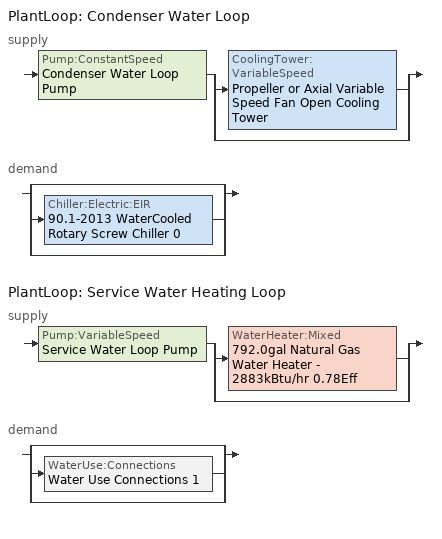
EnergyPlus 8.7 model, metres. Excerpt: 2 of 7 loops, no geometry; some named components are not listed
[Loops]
PlantLoop 'Condenser Water Loop'
 supply: Pump:ConstantSpeed 'Condenser Water Loop Pump' > split
  | CoolingTower:VariableSpeed 'Propeller or Axial Variable Speed Fan Open Cooling Tower'
  | bypass
 demand: split
  | bypass
  | Chiller:Electric:EIR '90.1-2013 WaterCooled  Rotary Screw Chiller 0'
  | bypass
PlantLoop 'Service Water Heating Loop'
 supply: Pump:VariableSpeed 'Service Water Loop Pump' > split
  | WaterHeater:Mixed '792.0gal Natural Gas Water Heater - 2883kBtu/hr 0.78Eff'
  | bypass
 demand: split
  | bypass
  | WaterUse:Connections 'Water Use Connections 1'
  | bypass
[PlantLoop] Fluid Type=Water; Maximum Loop Flow Rate {m3/s}=Autosize; Minimum Loop Flow Rate {m3/s}=0; Plant Loop Volume {m3}=Autocalculate; Load Distribution Scheme=Optimal; Plant Loop Demand Calculation Scheme=SingleSetpoint
Name | Plant Equipment Operation Scheme | Maximum Loop Temperature {C} | Minimum Loop Temperature {C}
Condenser Water Loop | Condenser Water Loop Operation Schemes | 93.3333 | 1.11111
Service Water Heating Loop | Service Water Heating Loop Operation Schemes | 60 | 10
[Sizing:Plant] Sizing Option=NonCoincident; Zone Timesteps in Averaging Window=1; Coincident Sizing Factor Mode=None
Name | Loop Type | Design Loop Exit Temperature {C} | Loop Design Temperature Difference {deltaC}
Condenser Water Loop | Condenser | 29.4444 | 5.55556
Service Water Heating Loop | Heating | 60 | 5
[Pump:ConstantSpeed]
Condenser Water Loop Pump: Design Flow Rate {m3/s}=Autosize; Design Pump Head {Pa}=148557; Design Power Consumption {W}=Autosize; Motor Efficiency=0.9; Fraction of Motor Inefficiencies to Fluid Stream=0; Pump Control Type=Intermittent
[Pump:VariableSpeed]
Service Water Loop Pump: Design Maximum Flow Rate {m3/s}=Autosize; Design Pump Head {Pa}=0.001; Design Power Consumption {W}=Autosize; Motor Efficiency=1; Fraction of Motor Inefficiencies to Fluid Stream=0; Coefficient 1 of the Part Load Performance Curve=0; Coefficient 2 of the Part Load Performance Curve=1; Coefficient 3 of the Part Load Performance Curve=0; Coefficient 4 of the Part Load Performance Curve=0; Design Minimum Flow Rate {m3/s}=0; Pump Control Type=Intermittent
[PlantEquipmentOperationSchemes] Control Scheme Schedule Name 1=Always On Discrete
Name | Control Scheme Object Type 1 | Control Scheme Name 1
Condenser Water Loop Operation Schemes | PlantEquipmentOperation:CoolingLoad | Condenser Water Loop Cooling Operation Scheme
Service Water Heating Loop Operation Schemes | PlantEquipmentOperation:HeatingLoad | Service Water Heating Loop Heating Operation Scheme
[PlantEquipmentOperation:CoolingLoad]
Condenser Water Loop Cooling Operation Scheme: Load Range Lower Limit 1 {W}=0; Load Range Upper Limit 1 {W}=1000000000; Range Equipment List Name 1=Condenser Water Loop Cooling Equipment List
[PlantEquipmentList]
Condenser Water Loop Cooling Equipment List: CoolingTower:VariableSpeed, Propeller or Axial Variable Speed Fan Open Cooling Tower
Service Water Heating Loop Heating Equipment List: WaterHeater:Mixed, 792.0gal Natural Gas Water Heater - 2883kBtu/hr 0.78Eff
[CoolingTower:VariableSpeed]
Propeller or Axial Variable Speed Fan Open Cooling Tower: Model Type=CoolToolsCrossFlow; Design Inlet Air Wet-Bulb Temperature {C}=25.5556; Design Approach Temperature {deltaC}=3.88889; Design Range Temperature {deltaC}=5.55556; Design Water Flow Rate {m3/s}=Autosize; Design Air Flow Rate {m3/s}=Autosize; Design Fan Power {W}=Autosize; Fan Power Ratio Function of Air Flow Rate Ratio Curve=VSD-TWR-FAN-FPLR; Minimum Air Flow Rate Ratio=0.2; Fraction of Tower Capacity in Free Convection Regime=0.125; Basin Heater Capacity {W/K}=0; Basin Heater Setpoint Temperature {C}=2; Evaporation Loss Mode=SaturatedExit; Evaporation Loss Factor {percent/K}=0.2; Drift Loss Percent {percent}=0.008; Blowdown Calculation Mode=ConcentrationRatio; Blowdown Concentration Ratio=3; Number of Cells=1; Sizing Factor=1
[SetpointManager:FollowOutdoorAirTemperature]
CW Temp Follows OATwb w/ 7.0 deltaF approach min 70.0 F to max 85.0: Control Variable=Temperature; Reference Temperature Type=OutdoorAirWetBulb; Offset Temperature Difference {deltaC}=3.88889; Maximum Setpoint Temperature {C}=29.4444; Minimum Setpoint Temperature {C}=21.1111
[WaterHeater:Mixed]
792.0gal Natural Gas Water Heater - 2883kBtu/hr 0.78Eff: Tank Volume {m3}=2.99805; Setpoint Temperature Schedule=Service Water Loop Temp - 140.0F; Deadband Temperature Difference {deltaC}=2; Maximum Temperature Limit {C}=82.2222; Heater Control Type=Cycle; Heater Maximum Capacity {W}=845000; Heater Ignition Minimum Flow Rate {m3/s}=0; Heater Ignition Delay {s}=0; Heater Fuel Type=NaturalGas; Heater Thermal Efficiency=0.78; Off Cycle Parasitic Fuel Consumption Rate {W}=19.9992; Off Cycle Parasitic Fuel Type=NaturalGas; Off Cycle Parasitic Heat Fraction to Tank=0.8; On Cycle Parasitic Fuel Consumption Rate {W}=19.9992; On Cycle Parasitic Fuel Type=NaturalGas; On Cycle Parasitic Heat Fraction to Tank=0; Ambient Temperature Indicator=Schedule; Ambient Temperature Schedule=Water Heater Ambient Temp Schedule - 70F; Off Cycle Loss Coefficient to Ambient Temperature {W/K}=5.99799; Off Cycle Loss Fraction to Zone=1; On Cycle Loss Coefficient to Ambient Temperature {W/K}=5.99799; On Cycle Loss Fraction to Zone=1; Use Side Effectiveness=1; Source Side Effectiveness=1; Use Side Design Flow Rate {m3/s}=Autosize; Source Side Design Flow Rate {m3/s}=Autosize; Indirect Water Heating Recovery Time {hr}=1.5; Source Side Flow Control Mode=IndirectHeatPrimarySetpoint
[SetpointManager:Scheduled]
Service hot water setpoint manager: Control Variable=Temperature; Schedule=Service Water Loop Temp - 140.0F
[WaterUse:Connections]
Water Use Connections 1: Water Use Equipment Name 1=Main Service Water Use 7.18gal/min
[WaterUse:Equipment]
Main Service Water Use 7.18gal/min: Peak Flow Rate {m3/s}=0.000452988; Flow Rate Fraction Schedule=SchoolSecondary BLDG_SWH_SCH; Target Temperature Schedule=Schedule Ruleset 5; Sensible Fraction Schedule=Schedule Ruleset 3; Latent Fraction Schedule=Schedule Ruleset 4
[PlantEquipmentOperation:HeatingLoad]
Service Water Heating Loop Heating Operation Scheme: Load Range Lower Limit 1 {W}=0; Load Range Upper Limit 1 {W}=1000000000; Range Equipment List Name 1=Service Water Heating Loop Heating Equipment List
[Schedule:Day:Interval]
Schedule Day 53: No, 24:00, 0.2
Schedule Day 54: No, 24:00, 0.05
Schedule Day 55: No, 24:00, 43.3333
SchoolSecondary BLDG_SWH_SCH Default; SchoolSecondary BLDG_SWH_SCH Sat Day; SchoolSecondary BLDG_SWH_SCH Sun|Sat Day; SchoolSecondary BLDG_SWH_SCH Sun|Sat Day 1: No, 24:00, 0
SchoolSecondary BLDG_SWH_SCH Summer Design Day: No, 07:00, 0.05, 08:00, 0.1, 09:00, 0.34, 10:00, 0.6, 11:00, 0.63, 12:00, 0.72, 13:00, 0.79, 14:00, 0.83, 15:00, 0.61, 16:00, 0.65, 18:00, 0.1, 19:00, 0.19, 20:00, 0.25, 22:00, 0.22, 23:00, 0.12, 24:00, 0.09
SchoolSecondary BLDG_SWH_SCH Winter Design Day: No, 09:00, 0.03, 13:00, 0.05, 24:00, 0.03
SchoolSecondary BLDG_SWH_SCH Wkdy Day; SchoolSecondary BLDG_SWH_SCH Wkdy Day 2: No, 08:00, 0, 09:00, 0.34, 10:00, 0.6, 11:00, 0.63, 12:00, 0.72, 13:00, 0.79, 14:00, 0.83, 15:00, 0.61, 16:00, 0.65, 18:00, 0.1, 19:00, 0.19, 20:00, 0.25, 24:00, 0
SchoolSecondary BLDG_SWH_SCH Wkdy Day 1: No, 08:00, 0, 18:00, 0.1, 19:00, 0.19, 20:00, 0.25, 24:00, 0
Service Water Loop Temp - 140.0F Default: No, 24:00, 60
Water Heater Ambient Temp Schedule - 70F Default: No, 24:00, 21.1111
[Schedule:Week:Daily]
Schedule:Week:Daily {3711d371-f5d3-4a2b-b79d-2ba9a0b3e401}: Schedule Day 53, Schedule Day 53, Schedule Day 53, Schedule Day 53, Schedule Day 53, Schedule Day 53, Schedule Day 53, Schedule Day 53, Schedule Day 53, Schedule Day 53, Schedule Day 53, Schedule Day 53
Schedule:Week:Daily {458b6ca2-71d5-49a1-a1d4-c455c23d672b}: Schedule Day 54, Schedule Day 54, Schedule Day 54, Schedule Day 54, Schedule Day 54, Schedule Day 54, Schedule Day 54, Schedule Day 54, Schedule Day 54, Schedule Day 54, Schedule Day 54, Schedule Day 54
Schedule:Week:Daily {125c49d1-2b2f-44a8-9cb5-ccaa7e425845}: Schedule Day 55, Schedule Day 55, Schedule Day 55, Schedule Day 55, Schedule Day 55, Schedule Day 55, Schedule Day 55, Schedule Day 55, Schedule Day 55, Schedule Day 55, Schedule Day 55, Schedule Day 55
Schedule:Week:Daily {7c0cfbb7-c1c3-436f-8bf9-0343b5f5cc13}: SchoolSecondary BLDG_SWH_SCH Sun|Sat Day, SchoolSecondary BLDG_SWH_SCH Wkdy Day, SchoolSecondary BLDG_SWH_SCH Wkdy Day, SchoolSecondary BLDG_SWH_SCH Wkdy Day, SchoolSecondary BLDG_SWH_SCH Wkdy Day, SchoolSecondary BLDG_SWH_SCH Wkdy Day, SchoolSecondary BLDG_SWH_SCH Sun|Sat Day, SchoolSecondary BLDG_SWH_SCH Default, SchoolSecondary BLDG_SWH_SCH Summer Design Day, SchoolSecondary BLDG_SWH_SCH Winter Design Day, SchoolSecondary BLDG_SWH_SCH Default, SchoolSecondary BLDG_SWH_SCH Default
Schedule:Week:Daily {bdb66c8f-bb59-4cc9-88e5-cec499aa0ff0}: SchoolSecondary BLDG_SWH_SCH Sun|Sat Day, SchoolSecondary BLDG_SWH_SCH Wkdy Day, SchoolSecondary BLDG_SWH_SCH Wkdy Day, SchoolSecondary BLDG_SWH_SCH Wkdy Day, SchoolSecondary BLDG_SWH_SCH Wkdy Day, SchoolSecondary BLDG_SWH_SCH Wkdy Day 1, SchoolSecondary BLDG_SWH_SCH Sun|Sat Day 1, SchoolSecondary BLDG_SWH_SCH Default, SchoolSecondary BLDG_SWH_SCH Summer Design Day, SchoolSecondary BLDG_SWH_SCH Winter Design Day, SchoolSecondary BLDG_SWH_SCH Default, SchoolSecondary BLDG_SWH_SCH Default
Schedule:Week:Daily {99e2be9a-6cdc-4e53-9b83-7f044b7a2337}: SchoolSecondary BLDG_SWH_SCH Sun|Sat Day 1, SchoolSecondary BLDG_SWH_SCH Wkdy Day 1, SchoolSecondary BLDG_SWH_SCH Wkdy Day 1, SchoolSecondary BLDG_SWH_SCH Wkdy Day 1, SchoolSecondary BLDG_SWH_SCH Wkdy Day 1, SchoolSecondary BLDG_SWH_SCH Wkdy Day 1, SchoolSecondary BLDG_SWH_SCH Sun|Sat Day 1, SchoolSecondary BLDG_SWH_SCH Default, SchoolSecondary BLDG_SWH_SCH Summer Design Day, SchoolSecondary BLDG_SWH_SCH Winter Design Day, SchoolSecondary BLDG_SWH_SCH Default, SchoolSecondary BLDG_SWH_SCH Default
Schedule:Week:Daily {4e97dd29-026e-488b-b312-524b5ae5a368}: SchoolSecondary BLDG_SWH_SCH Sun|Sat Day 1, SchoolSecondary BLDG_SWH_SCH Wkdy Day 1, SchoolSecondary BLDG_SWH_SCH Wkdy Day 1, SchoolSecondary BLDG_SWH_SCH Wkdy Day 1, SchoolSecondary BLDG_SWH_SCH Wkdy Day 1, SchoolSecondary BLDG_SWH_SCH Wkdy Day 1, SchoolSecondary BLDG_SWH_SCH Sat Day, SchoolSecondary BLDG_SWH_SCH Default, SchoolSecondary BLDG_SWH_SCH Summer Design Day, SchoolSecondary BLDG_SWH_SCH Winter Design Day, SchoolSecondary BLDG_SWH_SCH Default, SchoolSecondary BLDG_SWH_SCH Default
Schedule:Week:Daily {10da324a-cfd4-4a7c-8a0a-8d230375d09b}: SchoolSecondary BLDG_SWH_SCH Default, SchoolSecondary BLDG_SWH_SCH Wkdy Day 2, SchoolSecondary BLDG_SWH_SCH Wkdy Day 2, SchoolSecondary BLDG_SWH_SCH Wkdy Day 2, SchoolSecondary BLDG_SWH_SCH Wkdy Day 2, SchoolSecondary BLDG_SWH_SCH Wkdy Day 2, SchoolSecondary BLDG_SWH_SCH Sat Day, SchoolSecondary BLDG_SWH_SCH Default, SchoolSecondary BLDG_SWH_SCH Summer Design Day, SchoolSecondary BLDG_SWH_SCH Winter Design Day, SchoolSecondary BLDG_SWH_SCH Default, SchoolSecondary BLDG_SWH_SCH Default
Schedule:Week:Daily {5f20815d-18b9-47d4-a9b4-8d25e58e20c9}: Service Water Loop Temp - 140.0F Default, Service Water Loop Temp - 140.0F Default, Service Water Loop Temp - 140.0F Default, Service Water Loop Temp - 140.0F Default, Service Water Loop Temp - 140.0F Default, Service Water Loop Temp - 140.0F Default, Service Water Loop Temp - 140.0F Default, Service Water Loop Temp - 140.0F Default, Service Water Loop Temp - 140.0F Default, Service Water Loop Temp - 140.0F Default, Service Water Loop Temp - 140.0F Default, Service Water Loop Temp - 140.0F Default
Schedule:Week:Daily {47351b5b-39ed-4e7c-9b14-ae539536d6c4}: Water Heater Ambient Temp Schedule - 70F Default, Water Heater Ambient Temp Schedule - 70F Default, Water Heater Ambient Temp Schedule - 70F Default, Water Heater Ambient Temp Schedule - 70F Default, Water Heater Ambient Temp Schedule - 70F Default, Water Heater Ambient Temp Schedule - 70F Default, Water Heater Ambient Temp Schedule - 70F Default, Water Heater Ambient Temp Schedule - 70F Default, Water Heater Ambient Temp Schedule - 70F Default, Water Heater Ambient Temp Schedule - 70F Default, Water Heater Ambient Temp Schedule - 70F Default, Water Heater Ambient Temp Schedule - 70F Default
[Schedule:Year]
Schedule Ruleset 3: Schedule:Week:Daily {3711d371-f5d3-4a2b-b79d-2ba9a0b3e401}, 1, 1, 12, 31
Schedule Ruleset 4: Schedule:Week:Daily {458b6ca2-71d5-49a1-a1d4-c455c23d672b}, 1, 1, 12, 31
Schedule Ruleset 5: Schedule:Week:Daily {125c49d1-2b2f-44a8-9cb5-ccaa7e425845}, 1, 1, 12, 31
SchoolSecondary BLDG_SWH_SCH: Schedule:Week:Daily {7c0cfbb7-c1c3-436f-8bf9-0343b5f5cc13}, 1, 1, 6, 10, Schedule:Week:Daily {bdb66c8f-bb59-4cc9-88e5-cec499aa0ff0}, 6, 11, 6, 17, Schedule:Week:Daily {99e2be9a-6cdc-4e53-9b83-7f044b7a2337}, 6, 18, 9, 9, Schedule:Week:Daily {4e97dd29-026e-488b-b312-524b5ae5a368}, 9, 10, 9, 16, Schedule:Week:Daily {10da324a-cfd4-4a7c-8a0a-8d230375d09b}, 9, 17, 12, 31
Service Water Loop Temp - 140.0F: Schedule:Week:Daily {5f20815d-18b9-47d4-a9b4-8d25e58e20c9}, 1, 1, 12, 31
Water Heater Ambient Temp Schedule - 70F: Schedule:Week:Daily {47351b5b-39ed-4e7c-9b14-ae539536d6c4}, 1, 1, 12, 31
[Schedule:Constant]
Always On Discrete: Hourly Value=1
[Curve:Cubic]
VSD-TWR-FAN-FPLR: Coefficient1 Constant=0.331629; Coefficient2 x=-0.885676; Coefficient3 x**2=0.605565; Coefficient4 x**3=0.948482; Minimum Value of x {BasedOnField A2}=0; Maximum Value of x {BasedOnField A2}=1
